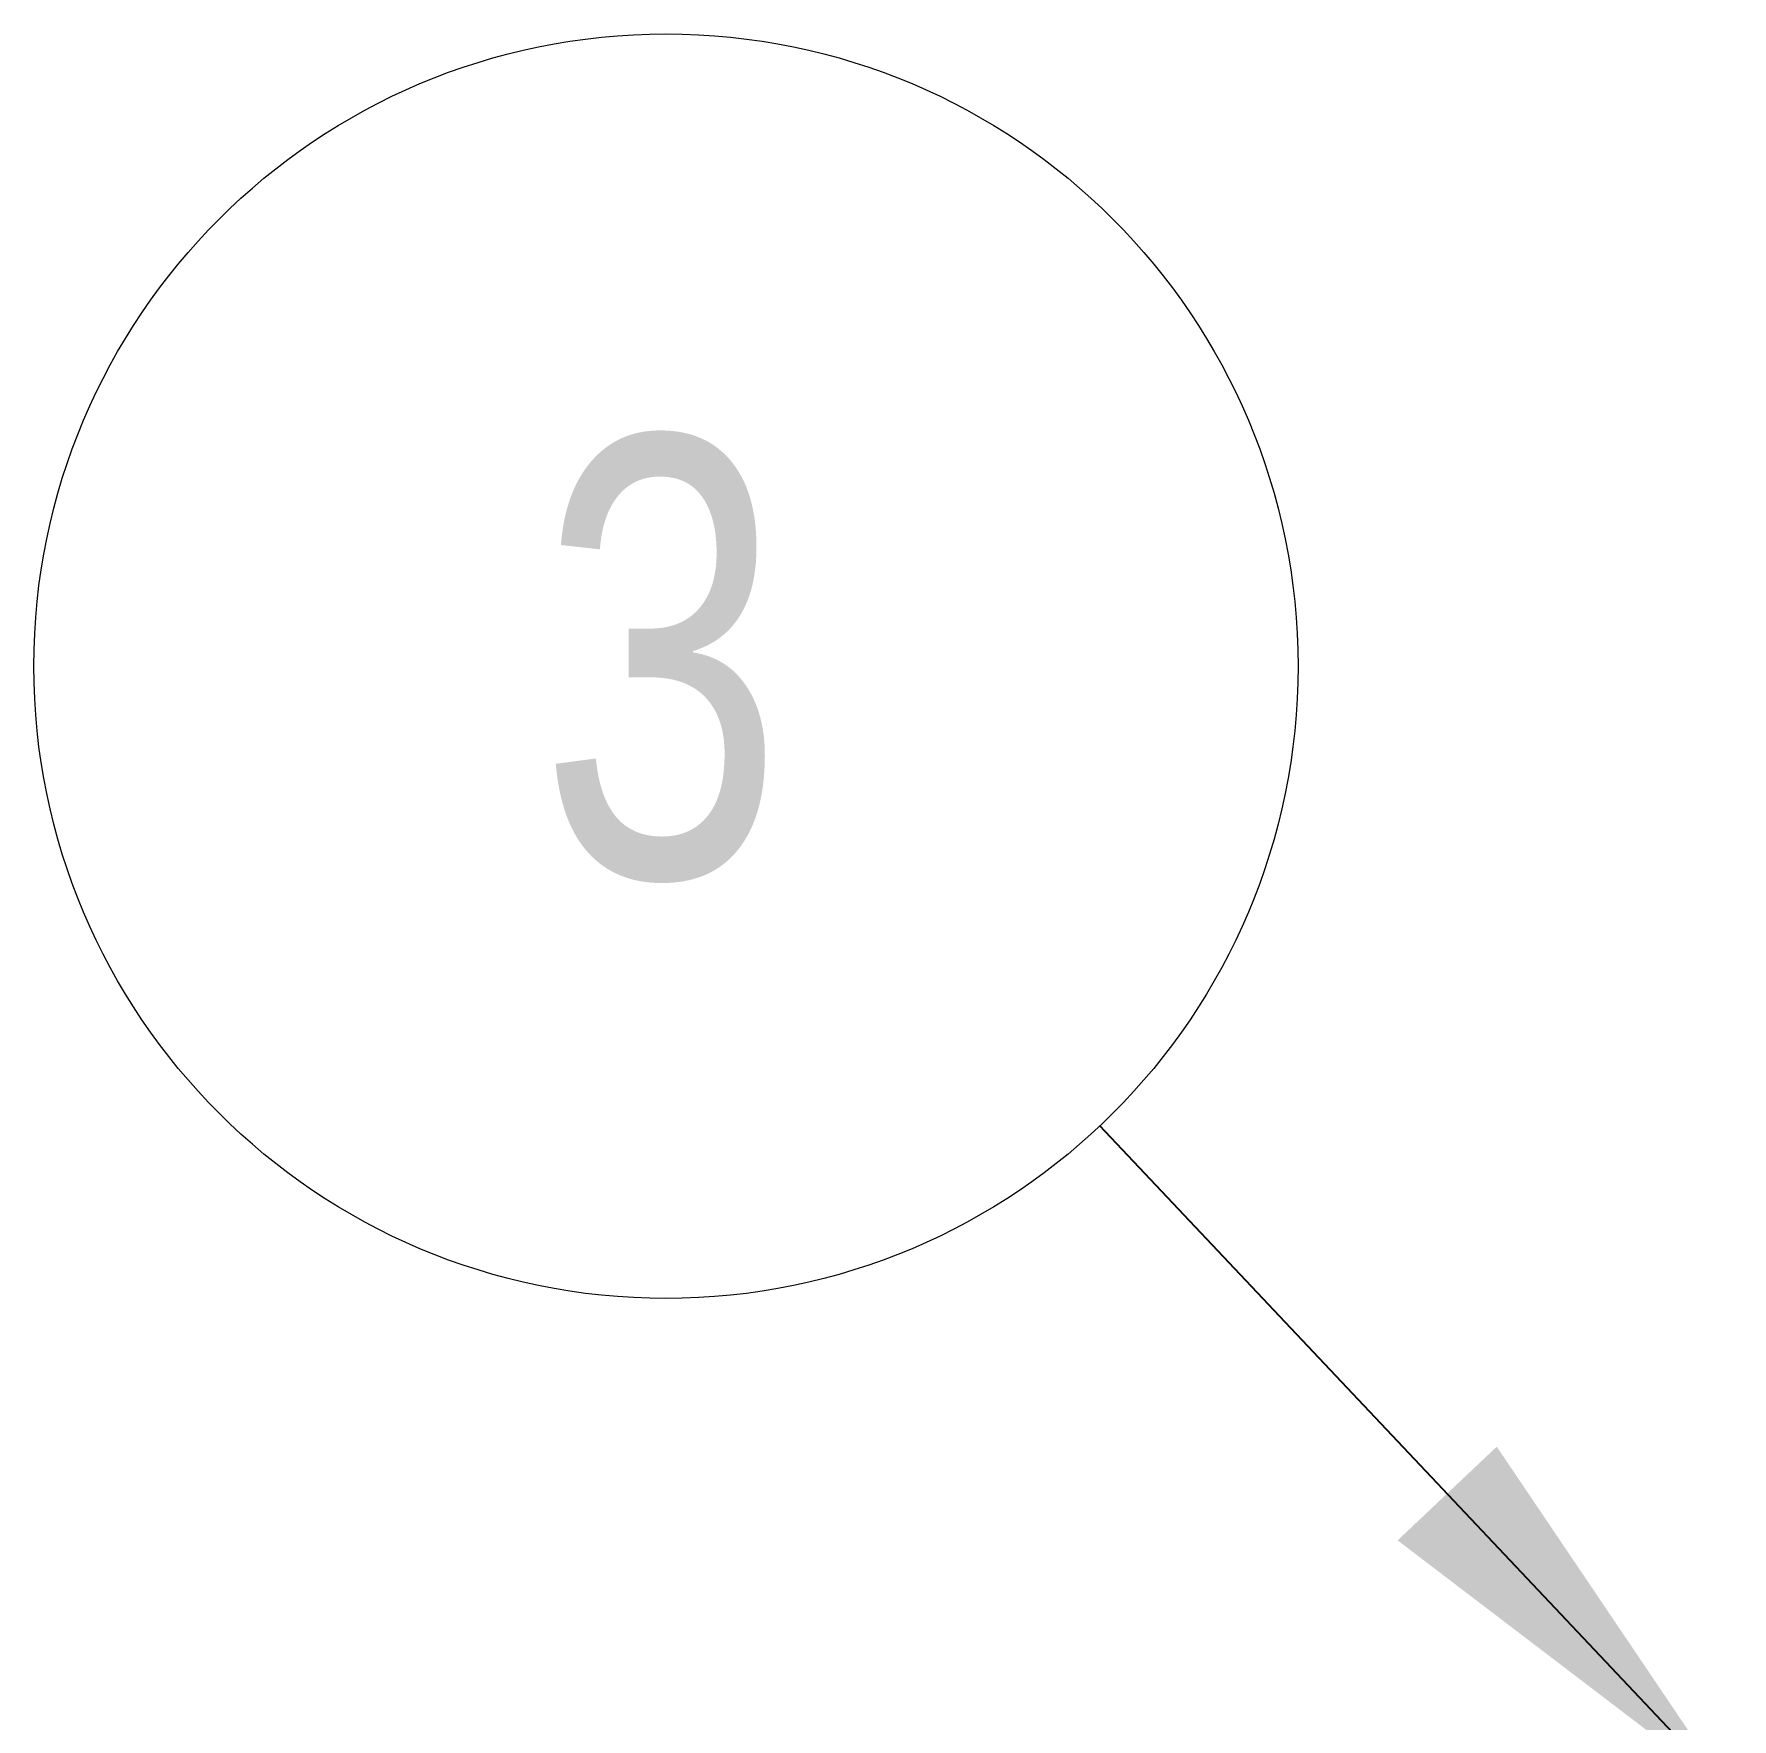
# Model space of a CAD drawing. Header units: millimetres. Extents: x 15 to 415, y 5 to 292.
# Drawn here: x 332.93 to 346.45, y 221.96 to 235.36 of the extents above; entities that cross this region are included whole.
import ezdxf

# ---------------------------------------------------------------- set-up
doc = ezdxf.new("R2010")
doc.units = ezdxf.units.MM
doc.styles.add('SLDTEXTSTYLE0', font='TXT', dxfattribs={"width": 0.75})
doc.dimstyles.new('SLDDIMSTYLE1', dxfattribs={"dimtxt": 0.18, "dimasz": 3.302, "dimexe": 0, "dimexo": 0.0625, "dimgap": 0, "dimtad": 0, "dimtih": 1, "dimtoh": 1, "dimdec": 0, "dimrnd": 1e-09, "dimzin": 0, "dimdsep": 46, "dimtxsty": 'Standard', "dimsah": 1, "dimcen": 0.09, "dimadec": 0, "dimazin": 0, "dimtfac": 3.302, "dimtdec": 0, "dimtofl": 0, "dimtmove": 0, "dimatfit": 3, "dimfxl": 0, "dimfrac": 2, "dimtolj": 1, "dimtzin": 0, "dimarcsym": 0})

# ---------------------------------------------------------------- blocks, each defined once
blk = doc.blocks.new('SW_NOTE_0_9')
at = {"color": 0, "linetype": 'Continuous', "lineweight": 0}
blk.add_circle((-3.454, 3.657), 5.031, dxfattribs=at)
at = {"color": 0, "linetype": 'Continuous', "lineweight": 0, "insert": (-3.489, 5.481), "char_height": 3.5, "attachment_point": 2, "style": 'SLDTEXTSTYLE0'}
blk.add_mtext('3', dxfattribs=at)

msp = doc.modelspace()

# ---------------------------------------------------------------- block references
at = {"color": 7, "linetype": 'Continuous', "lineweight": 0}
msp.add_blockref('SW_NOTE_0_9', (341.41809, 226.67605), dxfattribs=at)

# ---------------------------------------------------------------- leaders
msp.add_leader([(346.44932, 221.3489), (341.41809, 226.67605)], dimstyle='SLDDIMSTYLE1', dxfattribs=at)

doc.saveas('drawing.dxf')
